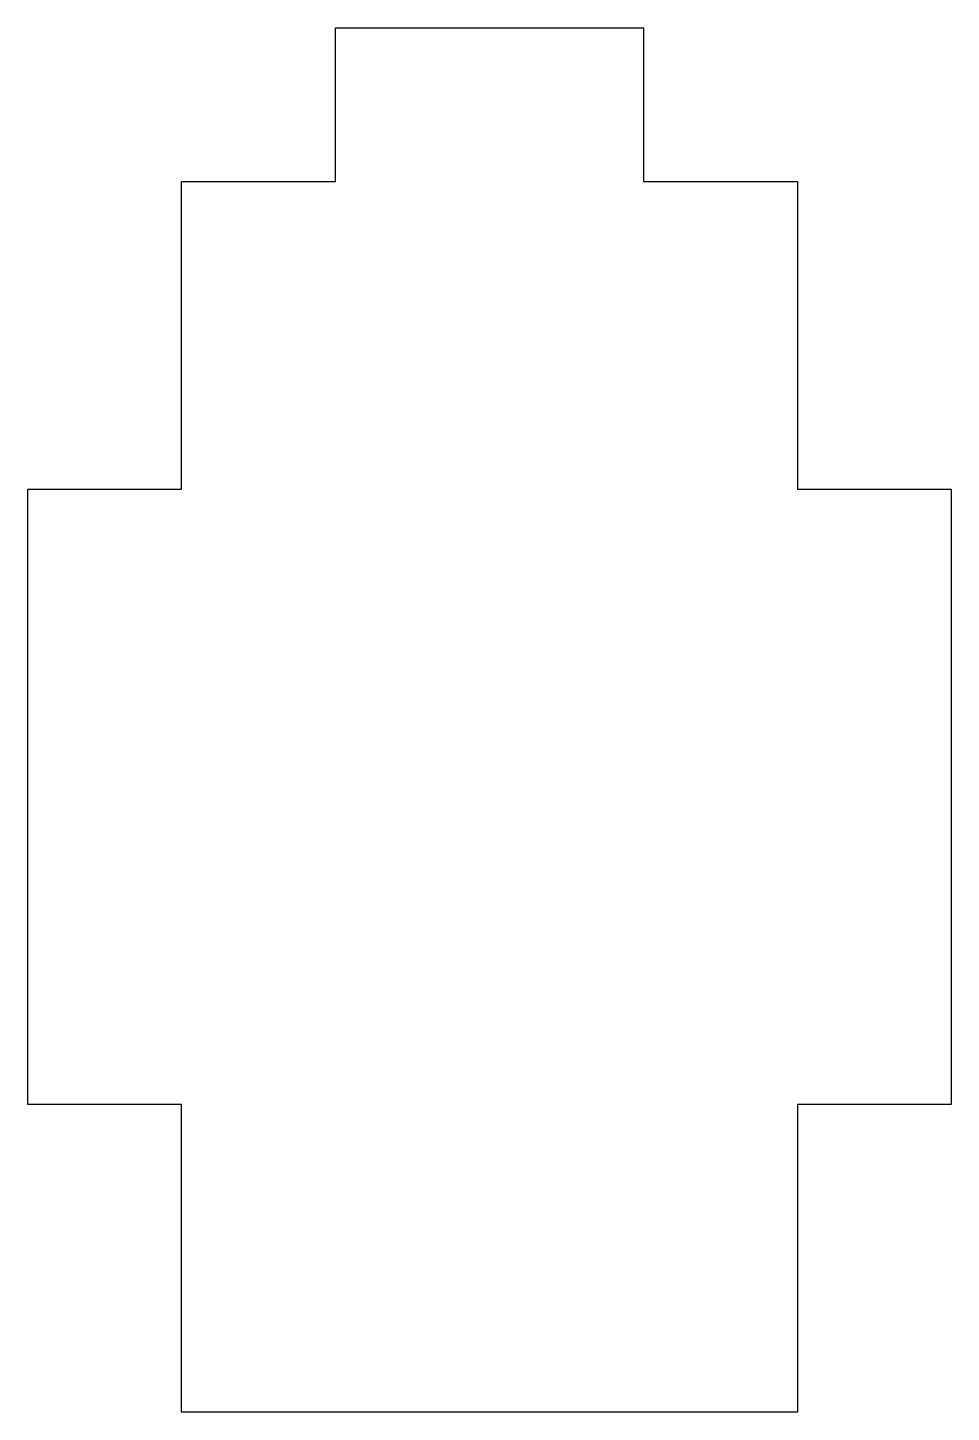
# Model space of a CAD drawing. Header units: millimetres. Extents: x -5 to 25, y 0 to 45.
import ezdxf

# ---------------------------------------------------------------- set-up
doc = ezdxf.new("R2010")
doc.units = ezdxf.units.MM

msp = doc.modelspace()

# ---------------------------------------------------------------- linework, layer by layer
at = {"color": 7, "linetype": 'Continuous', "lineweight": 25}
for p, q in [((5, 45), (15, 45)), ((5, 40), (5, 45)), ((15, 45), (15, 40)), ((0, 40), (5, 40)), ((0, 30), (0, 40)), ((15, 40), (20, 40)), ((20, 40), (20, 30)), ((-5, 30), (0, 30)), ((-5, 10), (-5, 30)), ((20, 30), (25, 30)), ((25, 30), (25, 10)), ((0, 10), (-5, 10)), ((0, 0), (0, 10)), ((20, 10), (20, 0)), ((25, 10), (20, 10)), ((20, 0), (0, 0))]:
    msp.add_line(p, q, dxfattribs=at)

doc.saveas('drawing.dxf')
